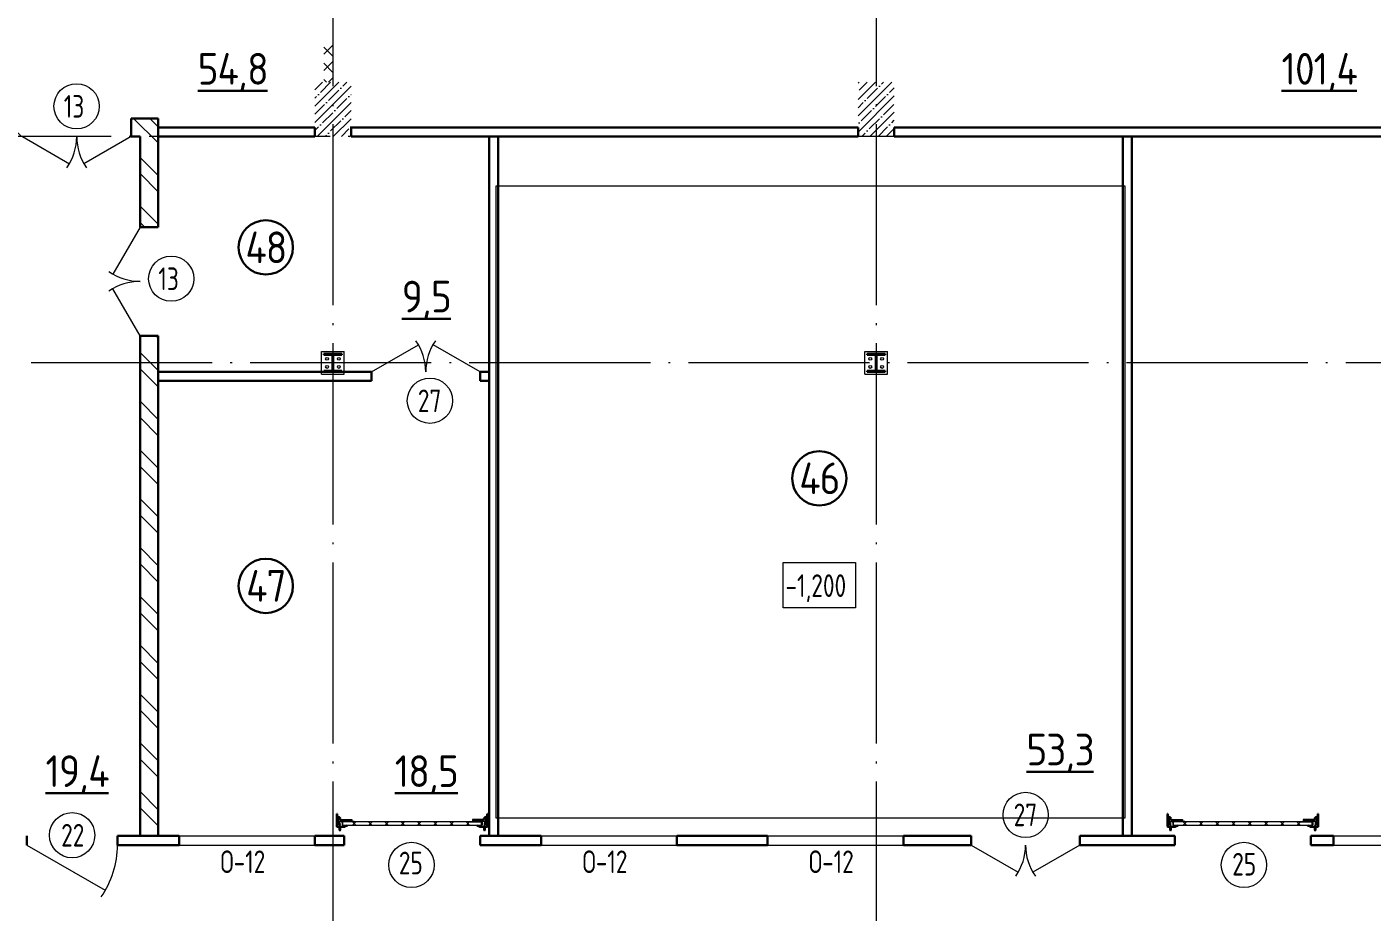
# Model space of a CAD drawing. Extents: x -965262 to 1142518, y -357520 to 71675.
# Drawn here: x -827832 to -812975, y -349813 to -340036 of the extents above; entities that cross this region are included whole.
import ezdxf

# ---------------------------------------------------------------- set-up
doc = ezdxf.new("R2010")
doc.units = 0
doc.header["$LTSCALE"] = 10
doc.linetypes.add('DOTE', pattern=[2.42, 2, -0.2, 0.02, -0.2])
doc.layers.get('0').update_dxf_attribs({"linetype": 'CONTINUOUS', "lineweight": 30})
doc.layers.add('DOTE', color=7, linetype='DOTE', lineweight=9)
doc.styles.add('GOST 2.304', font='isocpeur.ttf', dxfattribs={"width": 0.75, "height": 250})
doc.styles.add('GOST-2.304_Type-B', font='isocpeur.ttf', dxfattribs={"width": 0.9})
doc.styles.get("Standard").update_dxf_attribs({"font": 'isocpeur.ttf', "height": 300})
pattern_1 = [(45, (-828203.91, -390981.48), (-89.80256, 89.80256), []), (45, (-828114.1, -390981.48), (-89.80256, 89.80256), [158.75, -31.75, 0, -31.75])]

# ---------------------------------------------------------------- blocks, each defined once
blk = doc.blocks.new('MC2')
at = {"lineweight": 15}
for p, q in [((68127, 41566), (68127, 39900)), ((69794, 41566), (68127, 41566)), ((69794, 41566), (69794, 39900)), ((69794, 39900), (68127, 39900))]:
    blk.add_line(p, q, dxfattribs=at)
for p, q in [((69627, 41400), (68294, 41400)), ((68294, 41400), (68294, 41320)), ((68934, 41320), (68294, 41320)), ((68934, 41320), (68934, 40146)), ((69627, 41320), (68987, 41320)), ((68987, 41320), (68987, 40146)), ((69627, 41400), (69627, 41320)), ((68934, 40146), (68294, 40146)), ((68294, 40146), (68294, 40066)), ((69627, 40066), (68294, 40066)), ((69627, 40146), (68987, 40146)), ((69627, 40146), (69627, 40066))]:
    blk.add_line(p, q)
for centre in [(68527, 41033), (69394, 41033), (68527, 40433), (69394, 40433)]:
    blk.add_circle(centre, 107, dxfattribs=at)
blk = doc.blocks.new('anchor.bolt')
for p, q in [((-0.07, 0), (-0.07, -0.72)), ((0.07, 0), (0.07, -0.06)), ((-0.1, -0.04), (-0.07, -0.03)), ((-0.1, -0.04), (0.09, -0.06)), ((0.07, -0.07), (-0.1, -0.04)), ((-0.1, -0.11), (-0.07, -0.1)), ((-0.1, -0.11), (0.09, -0.13)), ((0.07, -0.14), (-0.1, -0.11)), ((-0.1, -0.18), (-0.07, -0.17)), ((-0.1, -0.18), (0.09, -0.2)), ((0.07, -0.21), (-0.1, -0.18)), ((-0.1, -0.25), (-0.07, -0.24)), ((-0.1, -0.25), (0.09, -0.27)), ((0.07, -0.28), (-0.1, -0.25)), ((-0.1, -0.32), (-0.07, -0.31)), ((-0.1, -0.32), (0.09, -0.34)), ((0.07, -0.35), (-0.1, -0.32)), ((-0.1, -0.39), (-0.07, -0.38)), ((-0.1, -0.39), (0.09, -0.41)), ((0.07, -0.42), (-0.1, -0.39)), ((-0.1, -0.46), (-0.07, -0.45)), ((-0.1, -0.46), (0.09, -0.48)), ((0.07, -0.49), (-0.1, -0.46)), ((-0.1, -0.53), (-0.07, -0.52)), ((-0.1, -0.53), (0.09, -0.55)), ((0.07, -0.56), (-0.1, -0.53)), ((-0.09, -0.6), (-0.07, -0.59)), ((-0.09, -0.6), (0.09, -0.62)), ((0.07, -0.63), (-0.09, -0.6)), ((-0.07, -0.72), (0, -0.8)), ((-0.04, -0.62), (-0.06, -0.63)), ((-0.06, -0.64), (-0.06, -0.63)), ((-0.06, -0.73), (-0.06, -0.64)), ((0, -0.79), (-0.06, -0.73)), ((-0.01, -0.63), (-0.04, -0.62)), ((-0.03, -0.63), (0, -0.79)), ((-0.03, -0.63), (0.01, -0.78)), ((-0.02, -0.63), (0.01, -0.77)), ((-0.01, -0.63), (0.02, -0.76)), ((0.03, -0.69), (-0.01, -0.63)), ((0, -0.64), (0.03, -0.75)), ((0, -0.8), (0.07, -0.72)), ((0, -0.79), (0.03, -0.74)), ((0.01, -0.66), (0.03, -0.74)), ((0.03, -0.74), (0.03, -0.69)), ((0.07, -0.06), (0.09, -0.06)), ((0.09, -0.06), (0.07, -0.07)), ((0.07, -0.07), (0.07, -0.13)), ((0.07, -0.13), (0.09, -0.13)), ((0.09, -0.13), (0.07, -0.14)), ((0.07, -0.14), (0.07, -0.2)), ((0.07, -0.2), (0.09, -0.2)), ((0.09, -0.2), (0.07, -0.21)), ((0.07, -0.21), (0.07, -0.27)), ((0.07, -0.27), (0.09, -0.27)), ((0.09, -0.27), (0.07, -0.28)), ((0.07, -0.28), (0.07, -0.34)), ((0.07, -0.33), (0.09, -0.34)), ((0.09, -0.34), (0.07, -0.35)), ((0.07, -0.35), (0.07, -0.41)), ((0.07, -0.4), (0.09, -0.41)), ((0.09, -0.41), (0.07, -0.42)), ((0.07, -0.42), (0.07, -0.48)), ((0.07, -0.47), (0.09, -0.48)), ((0.09, -0.48), (0.07, -0.49)), ((0.07, -0.49), (0.07, -0.55)), ((0.07, -0.55), (0.09, -0.55)), ((0.09, -0.55), (0.07, -0.56)), ((0.07, -0.56), (0.07, -0.62)), ((0.09, -0.62), (0.07, -0.63)), ((0.07, -0.62), (0.09, -0.62)), ((0.07, -0.63), (0.07, -0.72))]:
    blk.add_line(p, q)
blk.add_arc((0.16, -0.64), 0.222, 187.9982, 219.836)
blk = doc.blocks.new('Крепеж_ворот')
at = {"lineweight": 15}
h = blk.add_hatch(dxfattribs=at)
h.set_pattern_fill('ANSI31', color=256, scale=2, angle=180)
h.set_pattern_definition([(225, (746089.599, 74802.7244), (4.49013, -4.49013), [])])
h.paths.add_polyline_path([(746087, 74804), (746087, 74802), (746091, 74802), (746094, 74802), (746094, 74804)], flags=17)
h.paths.add_polyline_path([(746116, 74802, 0.165118), (746120, 74803), (746124, 74806, -0.301689), (746131, 74807), (746135, 74805, 0.130081), (746138, 74804), (746142, 74804), (746142, 74806), (746138, 74806, -0.130081), (746136, 74807), (746133, 74809, 0.301689), (746123, 74808), (746118, 74805, -0.165112), (746116, 74804), (746064, 74804, -0.414223), (746061, 74807), (746061, 74868), (746059, 74868), (746059, 74869), (746059, 74870), (746059, 74870), (746059, 74871), (746059, 74872), (746059, 74872), (746059, 74873), (746059, 74874), (746059, 74875), (746059, 74876), (746059, 74876), (746059, 74877), (746059, 74877), (746059, 74878), (746059, 74879), (746059, 74879), (746061, 74879), (746061, 74945), (746058, 74945), (746058, 74807, 0.41422), (746064, 74802)])
h = blk.add_hatch(dxfattribs=at)
h.set_pattern_fill('ANSI31', color=256, scale=2, angle=90)
h.set_pattern_definition([(135, (736343.8085, 75928.334), (-4.490128, -4.490128), [])])
edge = h.paths.add_edge_path()
edge.add_ellipse((746065, 74838), major_axis=(-1.67, 1.67), ratio=1, start_angle=45, end_angle=135, ccw=False)
edge.add_line((746063, 74838), (746063, 74868))
edge.add_line((746063, 74868), (746061, 74868))
edge.add_line((746061, 74868), (746061, 74838))
edge.add_ellipse((746065, 74838), major_axis=(-2.89, 2.89), ratio=1, start_angle=45, end_angle=135)
edge.add_line((746065, 74834), (746097, 74834))
edge.add_line((746097, 74834), (746097, 74836))
edge.add_line((746097, 74836), (746065, 74836))
edge = h.paths.add_edge_path()
edge.add_ellipse((746065, 74890), major_axis=(2.89, 2.89), ratio=1, start_angle=106, end_angle=135)
edge.add_line((746061, 74890), (746061, 74879))
edge.add_line((746061, 74879), (746063, 74879))
edge.add_line((746063, 74879), (746063, 74890))
edge.add_ellipse((746065, 74890), major_axis=(-1.67, 1.67), ratio=1, start_angle=16, end_angle=45, ccw=False)
edge.add_line((746063, 74891), (746070, 74904))
edge.add_ellipse((746079, 74899), major_axis=(7.45, 7.45), ratio=1, start_angle=-3, end_angle=106, ccw=False)
edge.add_line((746087, 74906), (746097, 74894))
edge.add_line((746097, 74894), (746099, 74895))
edge.add_line((746099, 74895), (746088, 74907))
edge.add_ellipse((746079, 74899), major_axis=(8.67, 8.67), ratio=1, start_angle=-3, end_angle=106)
edge.add_line((746068, 74905), (746062, 74892))
h = blk.add_hatch(color=256, dxfattribs=at)
h.dxf.hatch_style = 1
h.paths.add_polyline_path([(746146, 74809), (746143, 74810, 0.10613), (746142, 74810), (746136, 74809, -0.181324), (746135, 74810, 0.335683), (746120, 74809, -0.119126), (746119, 74809, 0.371631), (746118, 74808), (746118, 74808, 0.451909), (746119, 74807, 0.124341), (746121, 74808, -0.343618), (746134, 74808, 0.181324), (746137, 74808), (746143, 74808, -0.110452), (746143, 74808), (746147, 74807, -0.710497), (746147, 74805), (746143, 74804), (746136, 74804, -0.178994), (746133, 74805, 0.369834), (746130, 74805, -0.178993), (746127, 74804), (746122, 74804, 0.120709), (746122, 74804), (746120, 74803, -0.017147), (746119, 74802, 0.538795), (746120, 74802), (746127, 74802, 0.207608), (746131, 74804, -0.433918), (746132, 74804, 0.207608), (746135, 74802), (746143, 74802, 0.079707), (746143, 74802), (746148, 74804, 0.461502), (746149, 74807, -0.250825), (746149, 74808, -0.128039), (746173, 74816, 0.416657), (746174, 74816), (746174, 74817, 0.409849), (746173, 74817, 0.127248)])
for p, q in [((746058, 74807), (746058, 74945)), ((746058, 74945), (746061, 74945)), ((746061, 74879), (746061, 74945)), ((746061, 74879), (746061, 74890)), ((746068, 74905), (746062, 74892)), ((746070, 74904), (746063, 74891)), ((746063, 74838), (746063, 74890)), ((746064, 74883), (746063, 74883)), ((746064, 74883), (746064, 74874)), ((746067, 74880), (746064, 74883)), ((746087, 74906), (746097, 74894)), ((746088, 74907), (746099, 74895)), ((746097, 74894), (746099, 74895)), ((746059, 74879), (746063, 74879)), ((746059, 74868), (746059, 74879)), ((746059, 74868), (746063, 74868)), ((746061, 74807), (746061, 74868)), ((746061, 74838), (746061, 74868)), ((746064, 74865), (746063, 74865)), ((746064, 74875), (746064, 74873)), ((746064, 74874), (746064, 74865)), ((746067, 74868), (746064, 74865)), ((746064, 74804), (746116, 74804)), ((746064, 74802), (746116, 74802)), ((746097, 74836), (746065, 74836)), ((746097, 74834), (746065, 74834)), ((746067, 74880), (746067, 74875)), ((746067, 74873), (746067, 74868)), ((746079, 74806), (746102, 74806)), ((746079, 74806), (746079, 74804)), ((746079, 74804), (746102, 74804)), ((746082, 74814), (746081, 74813)), ((746081, 74813), (746081, 74806)), ((746099, 74814), (746082, 74814)), ((746086, 74813), (746086, 74806)), ((746095, 74813), (746095, 74806)), ((746097, 74834), (746097, 74836)), ((746099, 74814), (746100, 74813)), ((746100, 74813), (746100, 74806)), ((746102, 74806), (746102, 74804)), ((746118, 74805), (746123, 74808)), ((746120, 74803), (746124, 74806)), ((746135, 74805), (746131, 74807)), ((746136, 74807), (746133, 74809)), ((746142, 74806), (746138, 74806)), ((746138, 74804), (746142, 74804)), ((746142, 74806), (746142, 74804)), ((746142, 74804), (746142, 74806)), ((746143, 74804), (746147, 74805)), ((746143, 74802), (746148, 74804)), ((746174, 74817), (746174, 74816))]:
    blk.add_line(p, q)
for p, q in [((746061, 74879), (746061, 74881)), ((746063, 74883), (746063, 74874)), ((746073, 74842), (746073, 74905)), ((746073, 74896), (746077, 74892)), ((746074, 74886), (746074, 74861)), ((746076, 74886), (746076, 74883)), ((746076, 74883), (746076, 74886)), ((746076, 74886), (746077, 74886)), ((746076, 74864), (746076, 74883)), ((746077, 74886), (746077, 74892)), ((746081, 74898), (746081, 74886)), ((746087, 74898), (746082, 74898)), ((746082, 74886), (746087, 74886)), ((746087, 74899), (746087, 74898)), ((746087, 74886), (746087, 74898)), ((746087, 74886), (746098, 74886)), ((746099, 74885), (746099, 74883)), ((746099, 74883), (746099, 74864)), ((746099, 74882), (746100, 74882)), ((746100, 74861), (746100, 74886)), ((746100, 74886), (746110, 74886)), ((746110, 74861), (746110, 74886)), ((746110, 74881), (746225, 74881)), ((746061, 74834), (746061, 74868)), ((746063, 74874), (746063, 74865)), ((746073, 74851), (746077, 74855)), ((746074, 74880), (746076, 74880)), ((746074, 74867), (746076, 74867)), ((746077, 74873), (746076, 74880)), ((746076, 74880), (746076, 74867)), ((746077, 74873), (746076, 74867)), ((746076, 74864), (746076, 74861)), ((746076, 74864), (746076, 74861)), ((746076, 74861), (746077, 74861)), ((746077, 74861), (746077, 74855)), ((746081, 74849), (746081, 74861)), ((746082, 74861), (746087, 74861)), ((746087, 74849), (746082, 74849)), ((746087, 74849), (746087, 74861)), ((746087, 74861), (746098, 74861)), ((746087, 74847), (746087, 74849)), ((746099, 74865), (746100, 74865)), ((746099, 74862), (746099, 74864)), ((746100, 74861), (746110, 74861)), ((746110, 74865), (746212, 74865)), ((746114, 74877), (746225, 74877)), ((746250, 74859), (746250, 74863))]:
    blk.add_line(p, q, dxfattribs=at)
at = {"lineweight": 15, "ltscale": 0.5}
for p, q in [((746076, 74886), (746074, 74886)), ((746076, 74861), (746074, 74861))]:
    blk.add_line(p, q, dxfattribs=at)
at = {"lineweight": 15, "extrusion": (-1.7375e-14, 1, 0)}
for p, q in [((746113, 74884), (746225, 74884)), ((746113, 74863), (746113, 74884)), ((746136, 74882), (746157, 74882)), ((746136, 74863), (746136, 74882)), ((746157, 74882), (746157, 74863)), ((746113, 74863), (746136, 74863)), ((746117, 74857), (746117, 74829)), ((746117, 74826), (746119, 74823)), ((746119, 74823), (746123, 74825)), ((746121, 74857), (746121, 74829)), ((746123, 74825), (746121, 74828)), ((746123, 74863), (746123, 74863)), ((746250, 74863), (746123, 74863)), ((746250, 74859), (746123, 74859)), ((746124, 74840), (746124, 74849)), ((746157, 74863), (746212, 74863))]:
    blk.add_line(p, q, dxfattribs=at)
at = {"lineweight": 15, "extrusion": (-2.77556e-16, -1, 0)}
for p, q in [((746225, 74884), (746225, 74863)), ((746225, 74866), (746114, 74866)), ((746128, 74866), (746128, 74863)), ((746138, 74866), (746138, 74863)), ((746164, 74866), (746164, 74863)), ((746174, 74866), (746174, 74863)), ((746201, 74866), (746201, 74863)), ((746210, 74866), (746210, 74863))]:
    blk.add_line(p, q, dxfattribs=at)
at = {"lineweight": 15, "ltscale": 0.5, "extrusion": (-1.7375e-14, 1, 0)}
for p, q in [((746113, 74880), (746225, 74880)), ((746136, 74866), (746113, 74866)), ((746115, 74871), (746120, 74871)), ((746121, 74857), (746117, 74857)), ((746117, 74852), (746117, 74854)), ((746121, 74840), (746117, 74840)), ((746117, 74837), (746117, 74835)), ((746121, 74829), (746117, 74829)), ((746120, 74839), (746120, 74850)), ((746124, 74848), (746120, 74848)), ((746124, 74841), (746120, 74841)), ((746123, 74869), (746123, 74863)), ((746123, 74863), (746123, 74859)), ((746140, 74863), (746140, 74859)), ((746153, 74863), (746153, 74859)), ((746212, 74866), (746157, 74866)), ((746173, 74863), (746173, 74859))]:
    blk.add_line(p, q, dxfattribs=at)
at = {"extrusion": (-1, -4.26669e-14, 0)}
for p, q in [((746118, 74808), (746118, 74808)), ((746136, 74809), (746142, 74810)), ((746143, 74808), (746137, 74808)), ((746143, 74810), (746146, 74809)), ((746147, 74807), (746143, 74808))]:
    blk.add_line(p, q, dxfattribs=at)
at = {"extrusion": (-1, -4.2422e-14, 1.22461e-16)}
for p, q in [((746119, 74803), (746122, 74804)), ((746127, 74802), (746120, 74802)), ((746122, 74804), (746127, 74804)), ((746143, 74802), (746135, 74802)), ((746136, 74804), (746143, 74804))]:
    blk.add_line(p, q, dxfattribs=at)
at = {"lineweight": 15}
for centre, radius, start, end in [((746079, 74899), 8.28, 0, 136.0097), ((746077, 74883), 0.956, 180, 270), ((746077, 74883), 0.75, 180, 270), ((746076, 74892), 0.375, 0, 45), ((746082, 74898), 0.375, 91, 180), ((746082, 74886), 0.75, 180, 270), ((746098, 74885), 0.375, 0, 90), ((746079, 74847), 8.28, 223.9903, 0), ((746077, 74864), 0.956, 90, 180), ((746077, 74864), 0.75, 90, 180), ((746076, 74855), 0.375, 315, 0), ((746082, 74861), 0.75, 90, 180), ((746082, 74849), 0.375, 180, 269), ((746098, 74862), 0.375, 270, 0), ((746123, 74857), 5.92, 90, 180), ((746123, 74829), 5.92, 180, 199.6464), ((746123, 74857), 1.87, 90, 180), ((746129, 74855), 8.15, 194.9986, 233.9214), ((746129, 74833), 8.15, 126.0786, 165.0014), ((746123, 74829), 1.87, 180, 185.5313)]:
    blk.add_arc(centre, radius, start, end, dxfattribs=at)
for centre, radius, start, end in [((746064, 74807), 5.62, 180, 270), ((746064, 74807), 3.11, 180, 270), ((746082, 74804), 10.4, 68.2753, 87.8782), ((746091, 74798), 16.2, 73.306, 107.292), ((746099, 74804), 10.4, 92.1218, 111.7247), ((746116, 74807), 3.11, 270, 307.5043), ((746116, 74807), 5.62, 270, 307.5043), ((746119, 74808), 0.586, 91.7247, 173.2711), ((746119, 74807), 0.586, 173.2711, 270.547), ((746118, 74812), 3.52, 271.7247, 298.8983), ((746118, 74812), 5.21, 270.547, 298.8983), ((746128, 74799), 12.4, 54.8903, 129.1143), ((746128, 74799), 10.7, 54.8903, 130.7448), ((746128, 74801), 8.97, 60.3534, 127.5043), ((746128, 74801), 8.97, 60.3534, 127.5043), ((746128, 74801), 8.97, 60.3534, 127.5043), ((746128, 74801), 6.46, 60.3534, 127.5043), ((746136, 74811), 3.54, 234.8903, 276), ((746136, 74811), 1.86, 234.8903, 276), ((746138, 74810), 5.62, 240.3534, 270), ((746138, 74810), 3.11, 240.3534, 270), ((746143, 74810), 0.292, 71.7675, 96), ((746143, 74808), 0.292, 70.7873, 96), ((746176, 74761), 56.8, 93.2805, 122.2878), ((746147, 74806), 0.562, 289.2127, 70.7873), ((746147, 74806), 2.25, 288.2291, 27.3228), ((746176, 74765), 50.3, 93.6593, 122.8448), ((746150, 74807), 0.586, 151, 207.3228), ((746173, 74817), 0.6, 4.1357, 93.2805), ((746173, 74816), 0.6, 273.6593, 4.1357)]:
    blk.add_arc(centre, radius, start, end)
at = {"lineweight": 15, "ltscale": 0.5}
for centre, radius, start, end in [((746119, 74852), 2.25, 195, 270), ((746119, 74836), 2.25, 90, 165), ((746119, 74850), 0.375, 0, 90), ((746119, 74839), 0.375, 270, 0)]:
    blk.add_arc(centre, radius, start, end, dxfattribs=at)
at = {"extrusion": (-1.22461e-16, -5.20252e-30, -1)}
for centre, radius, start, end in [((-746120, 74802), 0.187, 270, 62.4687), ((-746122, 74803), 0.586, 62.4687, 90), ((-746127, 74809), 4.69, 229.4077, 270), ((-746127, 74807), 4.69, 223.0863, 270), ((-746131, 74803), 2.32, 49.4077, 130.5923), ((-746131, 74803), 0.637, 43.0863, 136.9137), ((-746135, 74807), 4.69, 270, 316.9137), ((-746136, 74809), 4.69, 270, 310.5923), ((-746143, 74804), 0.292, 250.7873, 270), ((-746143, 74802), 0.292, 251.7709, 270)]:
    blk.add_arc(centre, radius, start, end, dxfattribs=at)
at = {"extrusion": (0, 0, -1)}
for centre, major_axis, start_param, end_param in [((746065, 74890), (2.89, 2.89), 3.926991, 4.433136), ((746065, 74890), (-1.67, 1.67), 5.497787, 6.003933), ((746079, 74899), (8.67, 8.67), 4.433136, 6.335545), ((746079, 74899), (7.45, 7.45), 4.433136, 6.335545), ((746065, 74838), (-2.89, 2.89), 3.926991, 5.497787), ((746065, 74838), (-1.67, 1.67), 3.926991, 5.497787)]:
    blk.add_ellipse(centre, major_axis=major_axis, ratio=1, start_param=start_param, end_param=end_param, dxfattribs=at)
for points in [[(746067, 74875), (746066, 74875), (746064, 74875)], [(746064, 74873), (746066, 74873), (746067, 74873)]]:
    blk.add_rational_spline(points, [1, 1.01284142743, 1], degree=2)
at = {"lineweight": 15, "ltscale": 0.5}
for points, knots in [([(746115, 74871), (746115, 74871), (746114, 74871), (746114, 74871), (746114, 74872), (746113, 74872), (746113, 74872), (746113, 74873), (746113, 74873), (746113, 74873)], [0.37141352, 0.37141352, 0.37141352, 0.37141352, 0.39402571, 0.39402571, 0.41663789, 0.41663789, 0.43959523, 0.43959523, 0.46255257, 0.46255257, 0.46255257, 0.46255257]), ([(746123, 74869), (746123, 74869), (746123, 74869), (746122, 74870), (746122, 74870), (746122, 74871), (746122, 74871), (746121, 74871), (746121, 74871), (746120, 74871)], [0.28027447, 0.28027447, 0.28027447, 0.28027447, 0.30323181, 0.30323181, 0.32618916, 0.32618916, 0.34880134, 0.34880134, 0.37141352, 0.37141352, 0.37141352, 0.37141352])]:
    blk.add_open_spline(points, degree=3, knots=knots, dxfattribs=at)
at = {"lineweight": 15}
for points in [[(746117, 74827), (746117, 74827), (746117, 74826), (746117, 74826)], [(746121, 74828), (746121, 74828), (746121, 74828), (746121, 74829)]]:
    blk.add_open_spline(points, degree=3, dxfattribs=at)
at = {"xscale": -50.80000000000001, "yscale": 50.80000000000001, "zscale": 50.80000000000001}
blk.add_blockref('anchor.bolt', (746091, 74804), dxfattribs=at)

msp = doc.modelspace()

# ---------------------------------------------------------------- hatches: boundary and pattern name
at = {"lineweight": 15}
h = msp.add_hatch(dxfattribs=at)
h.set_pattern_fill('ANSI37', color=256, scale=40, style=0)
h.set_pattern_definition([(45, (-809695.08, -339310.68), (-89.80256, 89.80256), []), (135, (-809695.08, -339310.68), (-89.80256, -89.80256), [])])
h.paths.add_polyline_path([(-809572, -339247.4), (-809872, -339247.4), (-809872, -339347.4), (-809572, -339347.4)])
h.paths.add_polyline_path([(-824452, -326897.3), (-824552, -326897.3), (-824552, -326897.3), (-824452, -326897.3)], flags=16)
h.paths.add_polyline_path([(-824452, -328097.3), (-824552, -328097.3), (-824552, -328097.3), (-824452, -328097.3)], flags=17)
h.paths.add_polyline_path([(-822901.5, -338572), (-823001.5, -338572), (-823001.5, -338672), (-823001.5, -338772), (-822901.5, -338772)], flags=17)
h.paths.add_polyline_path([(-823001.5, -338672), (-823101.5, -338672), (-824452, -338672), (-824452, -338772), (-823001.5, -338772)], flags=17)
h.paths.add_polyline_path([(-823001.5, -336972), (-824452, -336972), (-824452, -337072), (-823001.5, -337072)], flags=17)
h.paths.add_polyline_path([(-822901.5, -336972), (-823001.5, -336972), (-823001.5, -337072), (-823001.5, -337172), (-822901.5, -337172)], flags=17)
h.paths.add_polyline_path([(-824452, -331447), (-824552, -331447), (-824552, -331547), (-824452, -331547)])
h.paths.add_polyline_path([(-824452, -332447), (-824552, -332447), (-824552, -332547), (-824452, -332547)], flags=17)
h.paths.add_polyline_path([(-824452, -324247), (-824552, -324247), (-824552, -324447), (-824452, -324447)], flags=17)
h.paths.add_polyline_path([(-824452, -326247), (-824552, -326247), (-824552, -326447), (-824452, -326447)])
h.paths.add_polyline_path([(-808672, -339247.4), (-808672.9, -339247.4), (-808672.9, -339347.4), (-808672, -339347.4)])
h.paths.add_polyline_path([(-809572, -339247.4), (-809572.9, -339247.4), (-809572.9, -339347.4), (-809572, -339347.4)])
h.paths.add_polyline_path([(-812252, -332114.3), (-812352, -332114.3), (-812352, -332117), (-812252, -332117)], flags=17)
h.paths.add_polyline_path([(-812352, -332114.3), (-812452, -332114.3), (-812452, -332117), (-812352, -332117)], flags=17)
h.paths.add_polyline_path([(-812452, -332114.3), (-813017, -332114.3), (-813017, -332117), (-812452, -332117)], flags=16)
h.paths.add_polyline_path([(-812452, -332214.3), (-813017, -332214.3), (-813017, -332217), (-812452, -332217)])
h.paths.add_polyline_path([(-812352, -332214.3), (-812452, -332214.3), (-812452, -332217), (-812352, -332217)])
h.paths.add_polyline_path([(-817507, -332114.3), (-817607, -332114.3), (-817607, -332117), (-817507, -332117)])
h.paths.add_polyline_path([(-817017, -332114.3), (-817507, -332114.3), (-817507, -332117), (-817017, -332117)], flags=17)
h.paths.add_polyline_path([(-817017, -332214.3), (-817507, -332214.3), (-817507, -332217), (-817017, -332217)])
h.paths.add_polyline_path([(-823452, -333104.3), (-824452, -333104.3), (-824452, -333107), (-823452, -333107)])
h.paths.add_polyline_path([(-817507, -333104.3), (-818452, -333104.3), (-818452, -333107), (-817507, -333107)])
h.paths.add_polyline_path([(-818452, -333104.3), (-818484.5, -333104.3), (-819452, -333104.3), (-819452, -333107), (-818484.5, -333107), (-818452, -333107)])
h.paths.add_polyline_path([(-823452, -333004.3), (-824452, -333004.3), (-824452, -333007), (-823452, -333007)])
h.paths.add_polyline_path([(-818484.5, -333004.3), (-819452, -333004.3), (-819452, -333007), (-818484.5, -333007)], flags=16)
h.paths.add_polyline_path([(-818452, -333004.3), (-818484.5, -333004.3), (-818484.5, -333007), (-818452, -333007)], flags=16)
h.paths.add_polyline_path([(-817507, -333004.3), (-817607, -333004.3), (-818452, -333004.3), (-818452, -333007), (-817507, -333007)], flags=16)
h.paths.add_polyline_path([(-823452, -333004.3), (-823484.5, -333004.3), (-823484.5, -333104.3), (-823452, -333104.3)])
h.paths.add_polyline_path([(-819452, -333004.3), (-819484.5, -333004.3), (-819484.5, -333104.3), (-819452, -333104.3)], flags=16)
h.paths.add_polyline_path([(-824652, -331057), (-825052, -331057), (-825052, -331059.2), (-824652, -331059.2)])
h.paths.add_polyline_path([(-829052, -331057), (-829842, -331057), (-829842, -331059.2), (-829052, -331059.2)])
h.paths.add_polyline_path([(-829052, -330957), (-830052, -330957), (-830052, -330959.2), (-829052, -330959.2)])
h.paths.add_polyline_path([(-824552, -330957), (-825052, -330957), (-825052, -330959.2), (-824552, -330959.2)])
h.paths.add_polyline_path([(-824452, -333804.7), (-824552, -333804.7), (-824552, -333807), (-824452, -333807)])
h.paths.add_polyline_path([(-824452, -333204.7), (-824552, -333204.7), (-824552, -333207), (-824452, -333207)])
h.paths.add_polyline_path([(-824452, -326897.3), (-824552, -326897.3), (-824552, -326897.3), (-824452, -326897.3)])
h.paths.add_polyline_path([(-824452, -328097.3), (-824552, -328097.3), (-824552, -328097.3), (-824452, -328097.3)])
h.paths.add_polyline_path([(-829202, -323047), (-829752, -323047), (-829752, -323147), (-829202, -323147)])
h.paths.add_polyline_path([(-824652, -323047), (-825202, -323047), (-825202, -323147), (-824652, -323147)])
h.paths.add_polyline_path([(-823452, -323047), (-824252, -323047), (-824252, -323147), (-823452, -323147)])
h.paths.add_polyline_path([(-818652, -323047), (-819452, -323047), (-819452, -323147), (-818652, -323147)])
h.paths.add_polyline_path([(-817452, -323047), (-818252, -323047), (-818252, -323147), (-817452, -323147)])
h.paths.add_polyline_path([(-812652, -323047), (-813452, -323047), (-813452, -323147), (-812652, -323147)])
h.paths.add_polyline_path([(-811651.8, -323047), (-812252, -323047), (-812252, -323147), (-811651.8, -323147)])
h.paths.add_polyline_path([(-808051.6, -323047), (-808651.8, -323047), (-808651.8, -323147), (-808051.6, -323147)])
h.paths.add_polyline_path([(-807951.6, -322846.6), (-808051.6, -322846.6), (-808051.6, -323846.6), (-807951.6, -323846.6)])
h.paths.add_polyline_path([(-807951.6, -321397), (-808051.6, -321397), (-808051.6, -321846.6), (-807951.6, -321846.6)])
h.paths.add_polyline_path([(-807851.6, -321297), (-808051.6, -321297), (-808051.6, -321397), (-807851.6, -321397)])
h.paths.add_polyline_path([(-806502, -321297), (-806951.6, -321297), (-806951.6, -321397), (-806851.6, -321397), (-806502, -321397)])
h.paths.add_polyline_path([(-807951.6, -325846.6), (-808051.6, -325846.6), (-808051.6, -326846.6), (-807951.6, -326846.6), (-807951.6, -326746.6)])
h.paths.add_polyline_path([(-807851.6, -326846.6), (-807951.6, -326846.6), (-808051.6, -326846.6), (-808051.6, -326946.6), (-807851.6, -326946.6)])
h.paths.add_polyline_path([(-806502, -326846.6), (-806602, -326846.6), (-806951.6, -326846.6), (-806951.6, -326946.6), (-806502, -326946.6)])
h.paths.add_polyline_path([(-824452, -323547), (-824552, -323547), (-824552, -324447), (-824452, -324447)])
h.paths.add_polyline_path([(-824452, -326447), (-824552, -326447), (-824552, -326897.3), (-824452, -326897.3)])
h.paths.add_polyline_path([(-824452, -328097.3), (-824552, -328097.3), (-824552, -328097.3), (-824552, -328447), (-824452, -328447)])
h.paths.add_polyline_path([(-824452, -328447), (-824552, -328447), (-824552, -328947), (-824452, -328947)])
h.paths.add_polyline_path([(-824452, -329547), (-824552, -329547), (-824552, -330447), (-824452, -330447)])
h.paths.add_polyline_path([(-824452, -330447), (-824552, -330447), (-824552, -331447), (-824452, -331447)])
h.paths.add_polyline_path([(-824552, -330959.2), (-825052, -330959.2), (-825052, -331059.2), (-824552, -331059.2)])
h.paths.add_polyline_path([(-829052, -330959.2), (-830052, -330959.2), (-830052, -331059.2), (-829052, -331059.2)])
h.paths.add_polyline_path([(-824452, -332447), (-824552, -332447), (-824552, -333204.7), (-824452, -333204.7)])
h.paths.add_polyline_path([(-823484.5, -333004.3), (-824452, -333004.3), (-824452, -333104.3), (-823484.5, -333104.3)])
h.paths.add_polyline_path([(-818484.5, -333004.3), (-819484.5, -333004.3), (-819484.5, -333104.3), (-818484.5, -333104.3)])
h.paths.add_polyline_path([(-817507, -333004.3), (-817607, -333004.3), (-818484.5, -333004.3), (-818484.5, -333104.3), (-817507, -333104.3)])
h.paths.add_polyline_path([(-817507, -332114.3), (-817607, -332114.3), (-817607, -333004.3), (-817507, -333004.3)])
h.paths.add_polyline_path([(-817017, -332114.3), (-817507, -332114.3), (-817507, -332214.3), (-817017, -332214.3)])
h.paths.add_polyline_path([(-812352, -332114.3), (-813017, -332114.3), (-813017, -332214.3), (-812352, -332214.3)])
h.paths.add_polyline_path([(-812252, -332114.3), (-812352, -332114.3), (-812352, -332214.3), (-812352, -332314.3), (-812352, -332947), (-812252, -332947)])
h.paths.add_polyline_path([(-812252, -333947), (-812352, -333947), (-812352, -334947), (-812252, -334947)])
h.paths.add_polyline_path([(-812252, -335547), (-812352, -335547), (-812352, -336547), (-812252, -336547)])
h.paths.add_polyline_path([(-812252, -338547), (-812352, -338547), (-812352, -339347.4), (-812252, -339347.4)])
h.paths.add_polyline_path([(-811252, -339247.4), (-812252, -339247.4), (-812252, -339347.4), (-811252, -339347.4)])
h.paths.add_polyline_path([(-809572.9, -339247.4), (-810252, -339247.4), (-810252, -339347.4), (-809572.9, -339347.4)])
h.paths.add_polyline_path([(-808448, -339247.4), (-808672.9, -339247.4), (-808672.9, -339347.4), (-808572.9, -339347.4), (-808448, -339347.4)])
h.paths.add_polyline_path([(-824452, -340182), (-824552, -340182), (-824552, -340282), (-824552, -340647), (-824452, -340647)])
h.paths.add_polyline_path([(-824452, -339097), (-824552, -339097), (-824552, -339182), (-824452, -339182)])
h.paths.add_polyline_path([(-824452, -338097), (-824552, -338097), (-824552, -339097), (-824452, -339097)])
h.paths.add_polyline_path([(-823001.5, -338672), (-823101.5, -338672), (-824452, -338672), (-824452, -338772), (-823001.5, -338772)])
h.paths.add_polyline_path([(-822901.5, -338572), (-823001.5, -338572), (-823001.5, -338672), (-823001.5, -338772), (-822901.5, -338772)], flags=17)
h.paths.add_polyline_path([(-824452, -337097), (-824552, -337097), (-824552, -338097), (-824452, -338097)])
h.paths.add_polyline_path([(-824452, -336972), (-824552, -336972), (-824552, -337072), (-824552, -337097), (-824452, -337097)])
h.paths.add_polyline_path([(-823001.5, -336972), (-824452, -336972), (-824452, -337072), (-823001.5, -337072)])
h.paths.add_polyline_path([(-822901.5, -336972), (-823001.5, -336972), (-823001.5, -337072), (-823001.5, -337172), (-822901.5, -337172)], flags=17)
h.paths.add_polyline_path([(-824452, -335547), (-824552, -335547), (-824552, -335772), (-824452, -335772)])
h.paths.add_polyline_path([(-824452, -334447), (-824552, -334447), (-824552, -334947), (-824452, -334947)])
h.paths.add_polyline_path([(-824452, -333804.7), (-824552, -333804.7), (-824552, -333905.2), (-824552, -334447), (-824452, -334447)])
h.paths.add_polyline_path([(-824552, -331059.3), (-824552, -331057), (-824652, -331057), (-824652, -331059.3)])
h.paths.add_polyline_path([(-829842, -331059.3), (-830052, -331059.3), (-830052, -331057), (-829842, -331057)])
h.paths.add_polyline_path([(-817607, -333007), (-817607, -333004.3), (-817507, -333004.3), (-817507, -333007)])
h = msp.add_hatch(dxfattribs=at)
h.set_pattern_fill('ANSI32', color=256, scale=40, angle=90)
h.set_pattern_definition([(135, (-1267480.36, -422871.15), (-269.40768, -269.40768), []), (135, (-1267480.36, -422691.54), (-269.40768, -269.40768), [])])
h.paths.add_polyline_path([(-806152, -341247), (-805822, -341247), (-805822, -341047), (-806252, -341047), (-806252, -341247), (-806352, -341247), (-806352, -342072), (-806152, -342072)])
h.paths.add_polyline_path([(-804192, -340437), (-803992, -340437), (-803992, -342072), (-804192, -342072), (-804192, -341247), (-804622, -341247), (-804622, -341047), (-804192, -341047)])
h.paths.add_polyline_path([(-831102, -341735.2), (-831123.5, -341699.4), (-831102, -341686.4), (-831102, -341247), (-830152, -341247), (-830152, -341047), (-831302, -341047), (-831302, -344047), (-830307, -344047), (-830307, -343847), (-830327, -343847), (-830327, -343872), (-830577, -343872), (-830577, -343847), (-831102, -343847)])
h.paths.add_polyline_path([(-827882, -341047), (-829752, -341047), (-829752, -341247), (-827882, -341247)])
h.paths.add_polyline_path([(-828082, -343847), (-829107, -343847), (-829107, -344047), (-828282, -344047), (-828282, -348972), (-828082, -348972)])
h.paths.add_polyline_path([(-826382, -343447), (-826582, -343447), (-826582, -348972), (-826382, -348972)])
h.paths.add_polyline_path([(-826382, -341047), (-826682, -341047), (-826682, -341247), (-826582, -341247), (-826582, -342247), (-826382, -342247)])
h.paths.add_polyline_path([(-806152, -343272), (-806352, -343272), (-806352, -343622), (-806327, -343622), (-806327, -343872), (-806352, -343872), (-806352, -348972), (-806152, -348972)])
h.paths.add_polyline_path([(-803992, -343272), (-804192, -343272), (-804192, -348972), (-803992, -348972)])
h = msp.add_hatch(dxfattribs=at)
h.set_pattern_fill('ANSI35', color=256, scale=20, style=0)
h.set_pattern_definition(pattern_1)
h.paths.add_polyline_path([(-824252, -340647), (-824652, -340647), (-824652, -341247), (-824252, -341247)])
h = msp.add_hatch(dxfattribs=at)
h.set_pattern_fill('ANSI35', color=256, scale=20, style=0)
h.set_pattern_definition(pattern_1)
h.paths.add_polyline_path([(-818252, -340647), (-818652, -340647), (-818652, -341247), (-818252, -341247)])
h = msp.add_hatch(dxfattribs=at)
h.set_pattern_fill('ANSI37', color=256, scale=40, angle=90)
h.set_pattern_definition([(135, (-824936.59, -348835.2), (-89.8026, -89.8026), []), (225, (-824936.59, -348835.2), (89.8026, -89.8026), [])])
h.paths.add_polyline_path([(-824343.4, -348816.1), (-825443.4, -348816.1), (-825443.4, -348856.1), (-824343.4, -348856.1)], flags=16)
h.paths.add_polyline_path([(-822810.6, -348816.1), (-825443.4, -348816.1), (-825443.4, -348856.1), (-822810.6, -348856.1)])
h = msp.add_hatch(dxfattribs=at)
h.set_pattern_fill('ANSI37', color=256, scale=40, angle=90)
h.set_pattern_definition([(135, (-815761.59, -348835.2), (-89.8026, -89.8026), []), (225, (-815761.59, -348835.2), (89.8026, -89.8026), [])])
h.paths.add_polyline_path([(-815168.4, -348816.1), (-816268.4, -348816.1), (-816268.4, -348856.1), (-815168.4, -348856.1)], flags=16)
h.paths.add_polyline_path([(-813635.6, -348816.1), (-816268.4, -348816.1), (-816268.4, -348856.1), (-813635.6, -348856.1)])

# ---------------------------------------------------------------- linework, layer by layer
for p, q in [((-826682, -341247), (-826682, -341047)), ((-826382, -341147), (-824652, -341147)), ((-824652, -341247), (-826382, -341247)), ((-824652, -341147), (-824652, -341247)), ((-818652, -341147), (-824252, -341147)), ((-824252, -341147), (-824252, -341247)), ((-824252, -341247), (-818652, -341247)), ((-818652, -341247), (-818652, -341147)), ((-818252, -341247), (-818252, -341147)), ((-818252, -341147), (-812652, -341147)), ((-812652, -341247), (-818252, -341247)), ((-826152, -349072), (-826152, -348972)), ((-824652, -349072), (-824652, -348972)), ((-822152, -349072), (-822152, -348972)), ((-820652, -349072), (-820652, -348972)), ((-819652, -349072), (-819652, -348972)), ((-818152, -349072), (-818152, -348972)), ((-813402, -349072), (-813402, -348972))]:
    msp.add_line(p, q)
at = {"extrusion": (0, 0, -1)}
for p, q in [((-826682, -341047), (-826382, -341047)), ((-826382, -342247), (-826382, -341047)), ((-826682, -341247), (-826582, -341247)), ((-826582, -342247), (-826582, -341247)), ((-826382, -341247, -1451.3), (-826382, -341147)), ((-822727, -348972), (-822727, -341247)), ((-822727, -341247), (-822627, -341247)), ((-822627, -341247), (-822627, -348972)), ((-815727, -341247), (-815727, -348972)), ((-815627, -341247), (-815727, -341247)), ((-815627, -348972), (-815627, -341247)), ((-826582, -342247), (-826382, -342247)), ((-826582, -348972), (-826582, -343447)), ((-826582, -343447), (-826382, -343447)), ((-826382, -348972), (-826382, -343447)), ((-826382, -343847), (-824027, -343847)), ((-826382, -343847), (-826382, -343947)), ((-824027, -343947), (-826382, -343947)), ((-824027, -343847), (-824027, -343947)), ((-822827, -343847), (-822727, -343847)), ((-822827, -343847), (-822827, -343947)), ((-822727, -343947), (-822827, -343947)), ((-822727, -343847), (-822727, -343922)), ((-827832, -348972), (-827832, -349072)), ((-826832, -348972, 540.9), (-826152, -348972, 394.1)), ((-826832, -348972), (-826832, -349072)), ((-826382, -348972), (-826582, -348972)), ((-824652, -348972, 70.2), (-824327, -348972)), ((-824327, -348972), (-824327, -349072)), ((-822827, -348972), (-822152, -348972)), ((-822827, -349072), (-822827, -348972)), ((-822627, -348972), (-822727, -348972)), ((-820652, -348972), (-819652, -348972)), ((-818152, -348972), (-817402, -348972)), ((-817402, -348972), (-817402, -349072)), ((-816202, -348972), (-815152, -348972)), ((-816202, -349072), (-816202, -348972)), ((-815727, -348972), (-815627, -348972)), ((-815152, -348972), (-815152, -349072)), ((-813652, -348972), (-813402, -348972)), ((-813652, -349072), (-813652, -348972)), ((-826152, -349072, 394.1), (-826832, -349072, 540.9)), ((-824327, -349072), (-824652, -349072, 70.2)), ((-822152, -349072), (-822827, -349072)), ((-819652, -349072), (-820652, -349072)), ((-817402, -349072), (-818152, -349072)), ((-815152, -349072), (-816202, -349072)), ((-813402, -349072), (-813652, -349072))]:
    msp.add_line(p, q, dxfattribs=at)
at = {"lineweight": 15}
for p, q in [((-827882, -341247), (-827362.4, -341547)), ((-826682, -341247), (-827201.6, -341547)), ((-826582, -342247), (-826882, -342766.6)), ((-826582, -343447), (-826882, -342927.4)), ((-824027, -343847), (-823507.4, -343547)), ((-822827, -343847), (-823346.6, -343547)), ((-819480.4, -345953, 1808.5), (-818680.4, -345953, 1808.5)), ((-819480.4, -346453, 1808.5), (-819480.4, -345953, 1808.5)), ((-818680.4, -345953, 1808.5), (-818680.4, -346453, 1808.5)), ((-818680.4, -346453, 1808.5), (-819480.4, -346453, 1808.5)), ((-822810.6, -348816.1), (-824343.4, -348816.1)), ((-824343.4, -348856.1), (-824343.4, -348816.1)), ((-822810.6, -348856.1), (-822810.6, -348816.1)), ((-813635.6, -348816.1), (-815168.4, -348816.1)), ((-815168.4, -348856.1), (-815168.4, -348816.1)), ((-813635.6, -348856.1), (-813635.6, -348816.1)), ((-826152, -348972, 394.1), (-824652, -348972, 394.1)), ((-822810.6, -348856.1), (-824343.4, -348856.1)), ((-822152, -348972), (-820652, -348972)), ((-819652, -348972), (-818152, -348972)), ((-813635.6, -348856.1), (-815168.4, -348856.1)), ((-813402, -348972), (-811902, -348972)), ((-827832, -349072), (-826966, -349572, 540.9)), ((-826152, -349072, 394.1), (-824652, -349072, 394.1)), ((-822152, -349072), (-820652, -349072)), ((-819652, -349072), (-818152, -349072)), ((-817402, -349072), (-816882.4, -349372)), ((-816202, -349072), (-816721.6, -349372)), ((-813402, -349072), (-811902, -349072))]:
    msp.add_line(p, q, dxfattribs=at)
at = {"lineweight": 15, "ltscale": 50}
for p, q in [((-822652, -341797, -1451.3), (-822651.7, -348772, -1451.3)), ((-815701.7, -341797, -1451.3), (-822651.7, -341797, -1451.3)), ((-815701.7, -348772, -1451.3), (-815701.7, -341797, -1451.3)), ((-822651.7, -348772, -1451.3), (-815701.7, -348772, -1451.3))]:
    msp.add_line(p, q, dxfattribs=at)
at = {"lineweight": 15}
for centre in [(-827283.2, -340913.3), (-826238.3, -342817.2), (-823380.7, -344165.4, -4711.1), (-816801.1, -348739.8, -4711.1), (-827332.2, -348963.3, -4711.1), (-823584.2, -349292, -4711.1), (-814390.5, -349292, -4711.1)]:
    msp.add_circle(centre, 250, dxfattribs=at)
for centre in [(-825193.2, -342471.4, -4711.1), (-819080.4, -345021.9, -4711.1), (-825193.2, -346210.1, -4711.1)]:
    msp.add_circle(centre, 300)
for centre, radius, start, end in [((-827882, -341247), 600, 325, 0), ((-826682, -341247), 600, 180, 215), ((-826582, -342247), 600, 235, 270), ((-826582, -343447), 600, 90, 125), ((-824027, -343847), 600, 0, 35), ((-822827, -343847), 600, 145, 180), ((-827832, -349072, 756.9), 1000, 325, 0), ((-817402, -349072), 600, 325, 0), ((-816202, -349072), 600, 180, 215)]:
    msp.add_arc(centre, radius, start, end, dxfattribs=at)
at = {"layer": 'DOTE', "ltscale": 100, "extrusion": (0, -1, 0)}
for p, q in [((-824452, -280610.2, -1451.3), (-824452, -355782.3, -1451.3)), ((-818452, -280610.2, -1451.3), (-818452, -355782.3, -1451.3))]:
    msp.add_line(p, q, dxfattribs=at)
at = {"layer": 'DOTE', "ltscale": 100}
for p, q in [((-780922, -341247, -1451.3), (-852807.2, -341247, -1451.3)), ((-794326.2, -343747, -1451.3), (-851599.7, -343747, -1451.3))]:
    msp.add_line(p, q, dxfattribs=at)

# ---------------------------------------------------------------- block references
at = {"lineweight": 15, "xscale": 0.1500000000232831, "yscale": 0.1500000000232831, "zscale": 0.1500000000232831, "rotation": 180}
for p in [(-814107.9, -337637.1, 3259.8), (-808107.9, -337637.1, 3259.8)]:
    msp.add_blockref('MC2', p, dxfattribs=at)
for p in [(-1570467.3, -423673.6), (-1561292.3, -423673.6)]:
    msp.add_blockref('Крепеж_ворот', p)
at = {"xscale": -1}
for p in [(-76686.7, -423673.6), (-67511.7, -423673.6)]:
    msp.add_blockref('Крепеж_ворот', p, dxfattribs=at)

# ---------------------------------------------------------------- texts
at = {"lineweight": 15, "width": 0.75}
for s, p in [('13', (-827424.6, -341039)), ('13', (-826379.7, -342942.9)), ('27', (-823514.1, -344291.1, -4711.1)), ('27', (-816933.4, -348863.9, -4711.1)), ('22', (-827453.6, -349088.9, -4711.1)), ('25', (-823723.9, -349395.3, -4711.1)), ('25', (-814519.2, -349408.8, -4711.1))]:
    msp.add_text(s, height=250, dxfattribs=at).set_placement(p)
at = {"style": 'GOST 2.304', "width": 0.75}
msp.add_text('-1,200', height=250, dxfattribs=at).set_placement((-819453.7, -346332.2, 1808.5))
at = {"width": 0.75}
for p in [(-825695.2, -349381.9, 3832.5), (-821695.2, -349381.9, 3438.4), (-819195.2, -349381.9, 3438.4)]:
    msp.add_text('О-12', height=250, dxfattribs=at).set_placement(p)
at = {"char_height": 350, "attachment_point": 5, "style": 'GOST-2.304_Type-B'}
for s, insert, width in [('{\\fISOCPEUR|b0|i0|c0|p34;\\T0.95;\\L54,8}', (-825559.2, -340540, -3259.8), 2000), ('{\\fISOCPEUR|b0|i0|c0|p34;\\T0.95;\\L101,4}', (-813559.2, -340540, -3259.8), 2000), ('{\\fISOCPEUR|b0|i0|c0|p34;\\T0.95;48}', (-825193.2, -342471.4), 800), ('{\\fISOCPEUR|b0|i0|c0|p34;\\T0.95;\\L9,5}', (-823421, -343055.6, -48.7), 2000), ('{\\fISOCPEUR|b0|i0|c0|p34;\\T0.95;46}', (-819080.4, -345021.9), 800), ('{\\fISOCPEUR|b0|i0|c0|p34;\\T0.95;47}', (-825193.2, -346210.1), 800), ('{\\fISOCPEUR|b0|i0|c0|p34;\\T0.95;\\L53,3}', (-816421, -348058.2, -48.7), 2000), ('{\\fISOCPEUR|b0|i0|c0|p34;\\T0.95;\\L19,4}', (-827278.2, -348296.9, -48.7), 2000), ('{\\fISOCPEUR|b0|i0|c0|p34;\\T0.95;\\L18,5}', (-823421, -348296.9, -48.7), 2000)]:
    msp.add_mtext(s, dxfattribs=dict(at, insert=insert, width=width))

doc.saveas('drawing.dxf')
